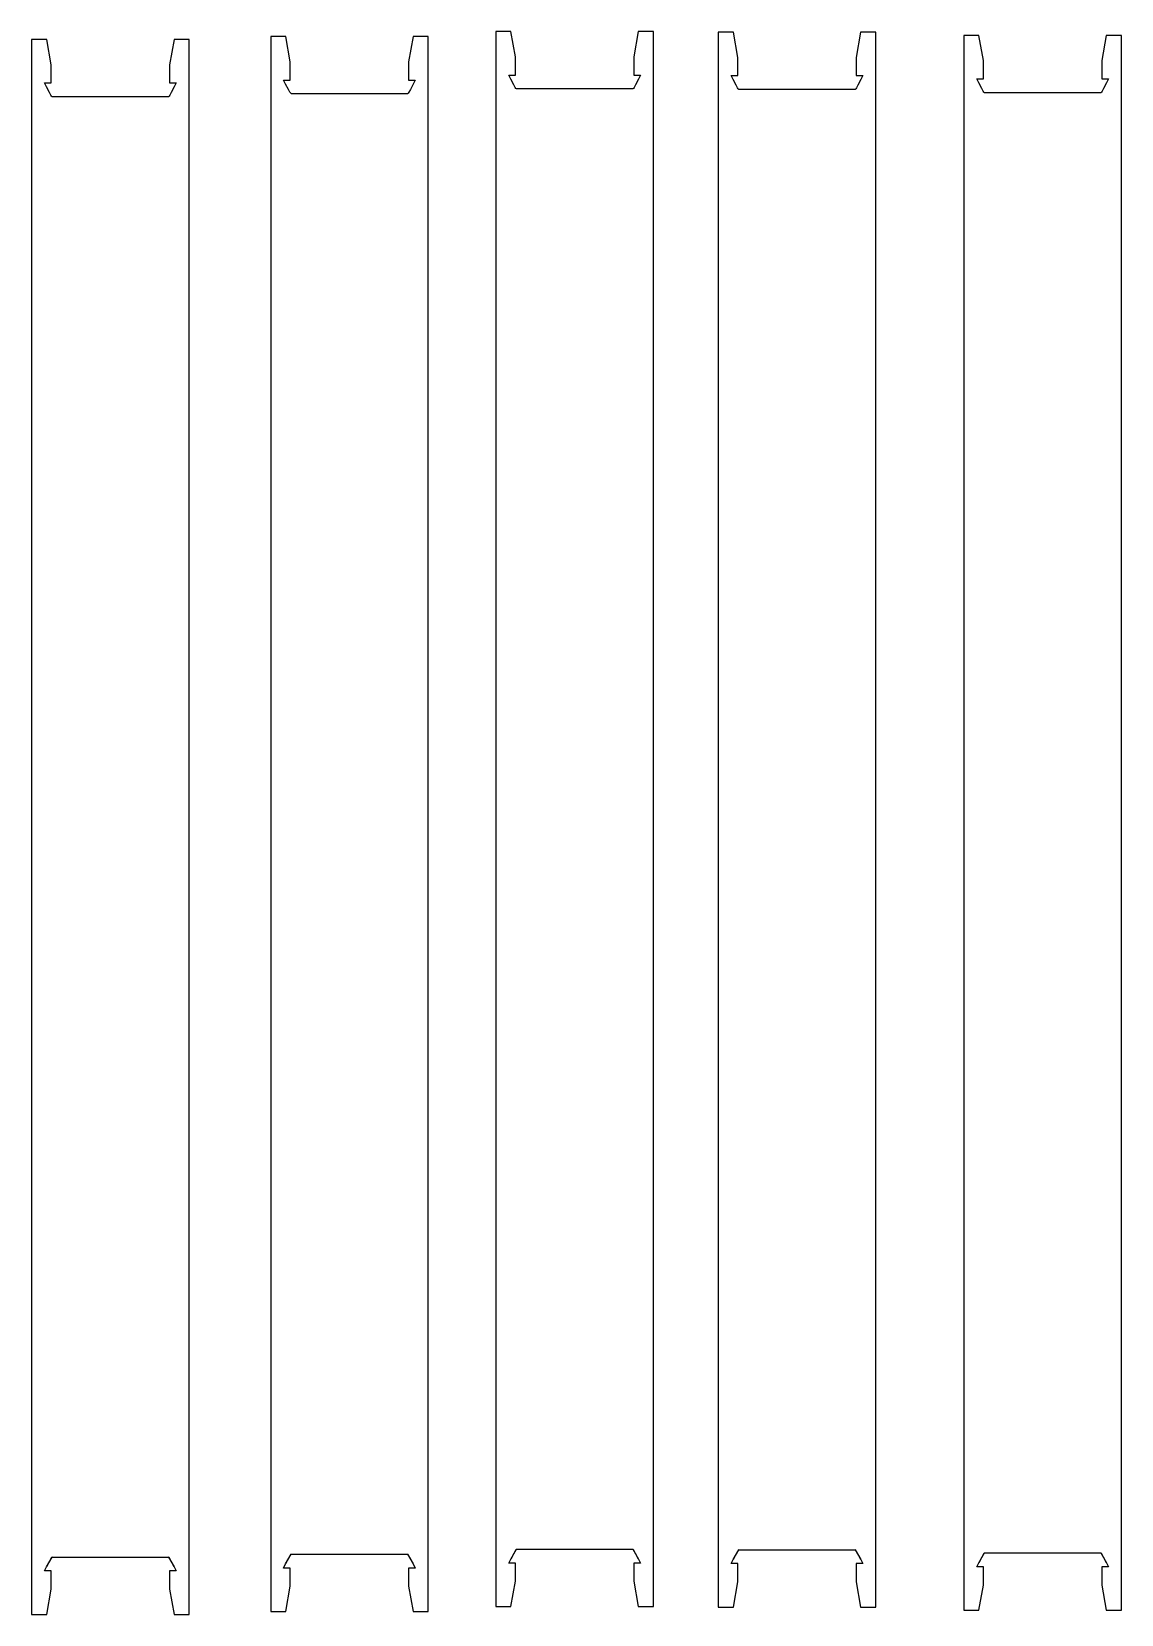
# Model space of a CAD drawing. Extents: x 20 to 193, y 428 to 679.
import ezdxf

# ---------------------------------------------------------------- set-up
doc = ezdxf.new("R2010")
doc.units = 0

msp = doc.modelspace()

# ---------------------------------------------------------------- linework, layer by layer
at = {"layer": 'CUT', "color": 7}
for points in [[(119.134661, 429.043831), (119.134661, 679.043509), (116.736163, 679.043509), (116.029364, 675.034813), (116.029364, 672.143516), (117.091164, 672.143516), (116.767563, 671.496317), (116.308864, 670.613018), (116.074266, 670.20302), (115.960466, 670.029919), (115.873164, 669.943519), (97.396188, 669.943519), (97.308989, 670.029919), (97.195189, 670.20302), (96.960488, 670.613018), (96.501789, 671.496317), (96.178191, 672.143516), (97.239989, 672.143516), (97.239989, 675.034813), (96.53319, 679.043509), (94.134692, 679.043509), (94.134692, 429.043831), (96.53319, 429.043831), (97.239989, 433.052528), (97.239989, 435.943838), (96.178191, 435.943838), (96.501789, 436.591034), (97.396188, 438.143808), (97.308989, 438.057409), (97.195189, 437.884311), (96.960488, 437.47431), (96.501789, 436.591034), (97.396188, 438.143808), (115.873164, 438.143808), (116.767563, 436.591034), (116.308864, 437.47431), (116.074266, 437.884311), (115.960466, 438.057409), (115.873164, 438.143808), (116.767563, 436.591034), (117.091164, 435.943838), (116.029364, 435.943838), (116.029364, 433.052528), (116.736163, 429.043831), (119.134661, 429.043831)], [(154.442256, 428.971229), (154.442256, 678.970918), (152.043759, 678.970918), (151.33696, 674.962222), (151.33696, 672.070925), (152.39876, 672.070925), (152.075159, 671.423726), (151.61646, 670.540427), (151.381862, 670.130429), (151.268062, 669.957328), (151.18076, 669.870928), (132.703784, 669.870928), (132.616585, 669.957328), (132.502785, 670.130429), (132.268084, 670.540427), (131.809385, 671.423726), (131.485787, 672.070925), (132.547585, 672.070925), (132.547585, 674.962222), (131.840786, 678.970918), (129.442288, 678.970918), (129.442288, 428.971229), (131.840786, 428.971229), (132.547585, 432.979926), (132.547585, 435.871236), (131.485787, 435.871236), (131.809385, 436.518433), (132.703784, 438.071217), (132.616585, 437.984831), (132.502785, 437.811714), (132.268084, 437.401743), (131.809385, 436.518433), (132.703784, 438.071217), (151.18076, 438.071217), (152.075159, 436.518433), (151.61646, 437.401743), (151.381862, 437.811714), (151.268062, 437.984831), (151.18076, 438.071217), (152.075159, 436.518433), (152.39876, 435.871236), (151.33696, 435.871236), (151.33696, 432.979926), (152.043759, 428.971229), (154.442256, 428.971229)], [(193.43793, 428.452831), (193.43793, 678.452515), (191.039433, 678.452515), (190.332634, 674.44382), (190.332634, 671.552523), (191.394434, 671.552523), (191.070833, 670.905324), (190.612134, 670.022024), (190.377536, 669.612026), (190.263736, 669.438925), (190.176434, 669.352526), (171.699458, 669.352526), (171.612259, 669.438925), (171.498459, 669.612026), (171.263758, 670.022024), (170.805059, 670.905324), (170.48146, 671.552523), (171.543259, 671.552523), (171.543259, 674.44382), (170.836459, 678.452515), (168.437962, 678.452515), (168.437962, 428.452831), (170.836459, 428.452831), (171.543259, 432.461529), (171.543259, 435.352839), (170.48146, 435.352839), (170.805059, 436.000035), (171.699458, 437.552815), (171.612259, 437.466428), (171.498459, 437.293312), (171.263758, 436.883345), (170.805059, 436.000035), (171.699458, 437.552815), (190.176434, 437.552815), (191.070833, 436.000035), (190.612134, 436.883345), (190.377536, 437.293312), (190.263736, 437.466428), (190.176434, 437.552815), (191.070833, 436.000035), (191.394434, 435.352839), (190.332634, 435.352839), (190.332634, 432.461529), (191.039433, 428.452831), (193.43793, 428.452831)], [(45.43034, 427.810768), (45.43034, 677.810458), (43.031843, 677.810458), (42.325044, 673.801763), (42.325044, 670.910467), (43.386844, 670.910467), (43.063243, 670.263268), (42.604544, 669.379968), (42.369946, 668.96997), (42.256146, 668.79687), (42.168844, 668.71047), (23.691868, 668.71047), (23.604669, 668.79687), (23.490869, 668.96997), (23.256168, 669.379968), (22.797469, 670.263268), (22.473871, 670.910467), (23.535669, 670.910467), (23.535669, 673.801763), (22.828869, 677.810458), (20.430372, 677.810458), (20.430372, 427.810768), (22.828869, 427.810768), (23.535669, 431.819465), (23.535669, 434.710775), (22.473871, 434.710775), (22.797469, 435.357972), (23.691868, 436.910759), (23.604669, 436.824359), (23.490869, 436.651261), (23.256168, 436.241261), (22.797469, 435.357972), (23.691868, 436.910759), (42.168844, 436.910759), (43.063243, 435.357972), (42.604544, 436.241261), (42.369946, 436.651261), (42.256146, 436.824359), (42.168844, 436.910759), (43.063243, 435.357972), (43.386844, 434.710775), (42.325044, 434.710775), (42.325044, 431.819465), (43.031843, 427.810768), (45.43034, 427.810768)], [(83.383766, 428.267332), (83.383766, 678.267033), (80.985269, 678.267033), (80.278469, 674.258339), (80.278469, 671.367042), (81.34027, 671.367042), (81.016669, 670.719843), (80.55797, 669.836543), (80.323372, 669.426545), (80.209572, 669.253445), (80.12227, 669.167045), (61.645294, 669.167045), (61.558095, 669.253445), (61.444295, 669.426545), (61.209594, 669.836543), (60.750895, 670.719843), (60.427296, 671.367042), (61.489094, 671.367042), (61.489094, 674.258339), (60.782295, 678.267033), (58.383798, 678.267033), (58.383798, 428.267332), (60.782295, 428.267332), (61.489094, 432.276029), (61.489094, 435.167339), (60.427296, 435.167339), (60.750895, 435.814536), (61.645294, 437.367334), (61.558095, 437.280934), (61.444295, 437.107836), (61.209594, 436.697846), (60.750895, 435.814536), (61.645294, 437.367334), (80.12227, 437.367334), (81.016669, 435.814536), (80.55797, 436.697846), (80.323372, 437.107836), (80.209572, 437.280934), (80.12227, 437.367334), (81.016669, 435.814536), (81.34027, 435.167339), (80.278469, 435.167339), (80.278469, 432.276029), (80.985269, 428.267332), (83.383766, 428.267332)]]:
    msp.add_lwpolyline(points, dxfattribs=at)

doc.saveas('drawing.dxf')
